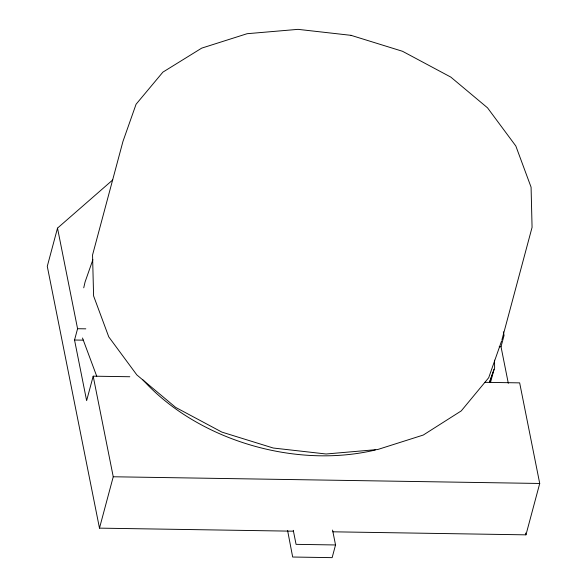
<?xml version="1.0" encoding="UTF-8"?>
<svg xmlns="http://www.w3.org/2000/svg" width="587" height="587" viewBox="0 0 587 587"><rect width="100%" height="100%" fill="white"/><g stroke="black" fill="none" stroke-linecap="round" stroke-linejoin="round"><path stroke-width="0.88" d="M112.726 179.93L57.511 228.116L47.276 266.322L99.482 528.139L293.5 531.191M83.736 287.806L85.071 281.98L92.893 259.689M129.8 376.744L93.186 376.172L86.627 400.65L74.542 340.027L77.572 328.713L57.511 228.116M99.482 528.139L113.247 476.769L93.186 376.172M332.565 530.068L335.537 544.963L332.139 557.65L292.671 557.026L287.608 530.567M490.519 382.431L494.019 369.355L489.514 382.203M501.966 339.712L532.071 227.345L531.081 187.187L515.826 145.994L487.54 107.847L450.816 77.102L402.506 51.282L351.048 35.345M508.305 383.282L501.019 346.726L504.05 335.412L503.33 331.816M332.858 531.807L525.959 534.845L539.724 483.468L519.664 382.871L484.891 382.328M501.621 340.9L488.7 377.727L461.257 410.9L423.256 435.055L377.69 449.525L326.086 453.993L273.234 448.02L221.923 432.12L175.645 407.393L136.837 374.917L108.764 336.879L93.597 295.943L92.548 255L122.954 141.438L136.074 104.244L162.885 72.142L201.708 48.127L247.112 33.708L298.049 29.35L351.187 35.359M489.507 382.548L494.621 367.976L494.54 360.169M77.572 328.713L85.812 328.837M74.542 340.027L83.464 340.167M499.214 346.704L501.019 346.726M113.247 476.769L539.724 483.468M335.537 544.963L296.068 544.347L293.273 530.325M82.496 338.002L96.745 376.274M525.6 533.047L525.959 534.845M375.313 449.994A190.078 135.575 15 0 1 142.979 379.943"/></g></svg>
